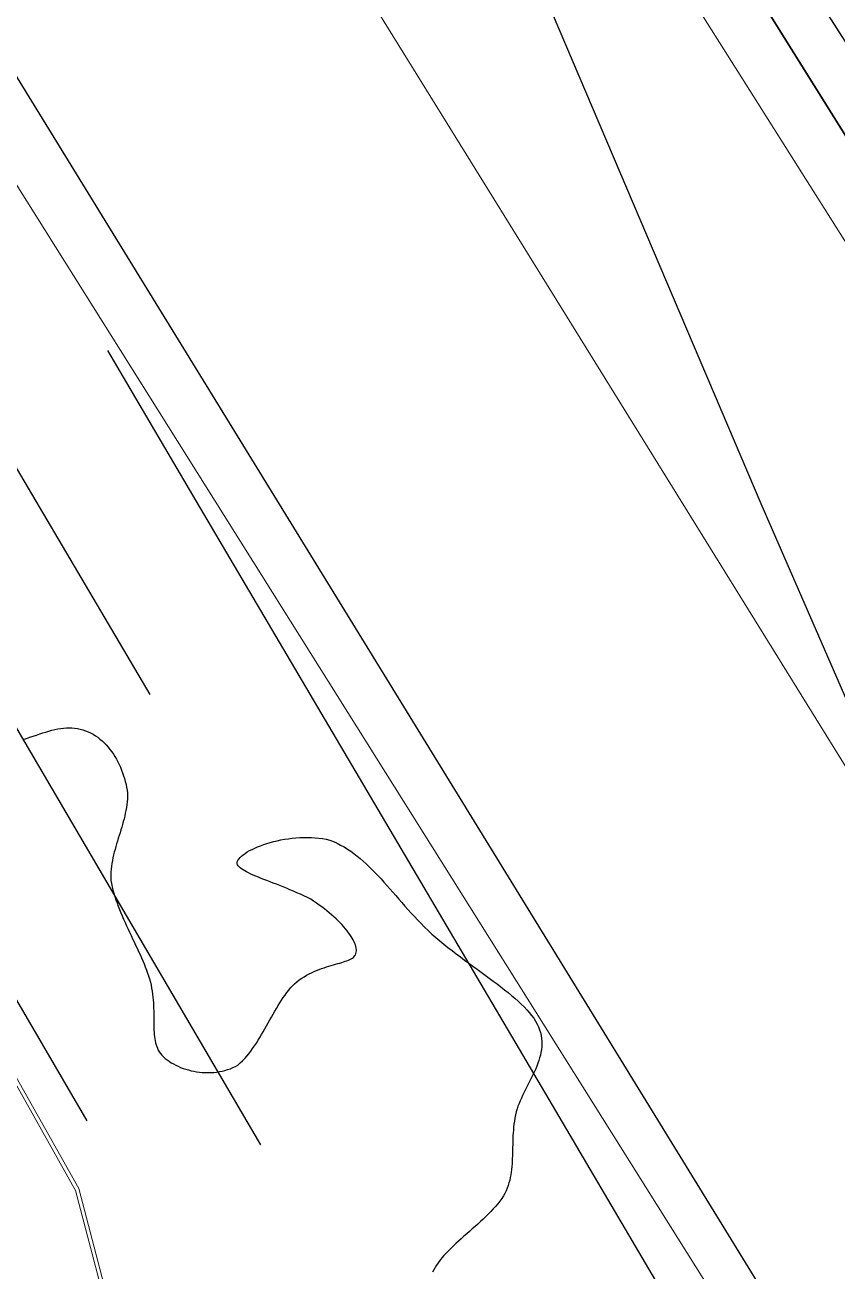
# Model space of a CAD drawing. Header units: metres. Extents: x 507606 to 508087, y 6966978 to 6967359.
# Drawn here: x 507909.25 to 507911.466, y 6967158.4 to 6967161.799 of the extents above; entities that cross this region are included whole.
import ezdxf

# ---------------------------------------------------------------- set-up
doc = ezdxf.new("R2010")
doc.units = ezdxf.units.M
doc.linetypes.add('ISO-DASHED2', pattern=[6, 4, -2])
for name, color, linetype in [('CON_EX. MAJ', 252, 'ISO-DASHED2'), ('CON_EX. MIN', 253, 'ISO-DASHED2'), ('DR_UNLINED', 142, 'EXIST_SWD'), ('mga2020DR_UNLINED', 252, 'Continuous'), ('mga2020VEG_TREE', 252, 'Continuous')]:
    doc.layers.add(name, color=color, linetype=linetype)
doc.layers.add('D_UG_PIPES', color=142, linetype='EXIST_SWD', lineweight=0)
doc.layers.add('DR_LINED', color=142, linetype='EXIST_SWD', lineweight=0)
doc.layers.add('HT_UG_LINES', color=7, linetype='EXISTING_HIGH_VOLTAGE', lineweight=0, true_color=0xff2e2e)
doc.styles.get("Standard").update_dxf_attribs({"font": 'ARIALN.TTF'})
doc.linetypes.add('EXIST_SWD', pattern='A,5,-2.5,5,-2,["SWD",Standard,S=2.5,R=0,X=0,Y=-1.25],-8,5,-2.5,5,-2.5', length=37.5)
doc.linetypes.add('EXISTING_HIGH_VOLTAGE', pattern='A,2,-2,2,-2,2,-2,["HV",Standard,S=2.5,R=0,X=0,Y=-1.25],-5.9,2,-2,2,-2', length=25.9)

# ---------------------------------------------------------------- blocks, each defined once
blk = doc.blocks.new('BAC V TREE')
for p, q in [((7.8663, 14.8323), (7.9035, 14.8413)), ((7.9035, 14.8413), (7.9401, 14.8491)), ((7.9401, 14.8491), (7.9761, 14.8554)), ((7.9761, 14.8554), (8.0117, 14.8602)), ((8.0117, 14.8602), (8.0468, 14.8632)), ((8.0468, 14.8632), (8.0814, 14.8644)), ((8.0814, 14.8644), (8.1156, 14.8635)), ((8.1156, 14.8635), (8.1493, 14.8604)), ((8.1493, 14.8604), (8.1851, 14.8555)), ((8.1851, 14.8555), (8.22, 14.8484)), ((8.22, 14.8484), (8.2541, 14.8392)), ((8.2541, 14.8392), (8.2874, 14.828)), ((7.5057, 14.718), (7.5483, 14.7318)), ((7.5483, 14.7318), (7.5902, 14.7457)), ((7.5902, 14.7457), (7.6315, 14.7595)), ((7.6315, 14.7595), (7.6722, 14.7731)), ((7.6722, 14.7731), (7.7122, 14.7863)), ((7.7122, 14.7863), (7.7516, 14.799)), ((7.7516, 14.799), (7.7904, 14.811)), ((7.7904, 14.811), (7.8287, 14.8221)), ((7.8287, 14.8221), (7.8663, 14.8323)), ((8.2874, 14.828), (8.3198, 14.8149)), ((8.3198, 14.8149), (8.3513, 14.7999)), ((8.3513, 14.7999), (8.3819, 14.7832)), ((8.3819, 14.7832), (8.4116, 14.7647)), ((8.4116, 14.7647), (8.4404, 14.7446)), ((8.4404, 14.7446), (8.4682, 14.7229)), ((8.4682, 14.7229), (8.4951, 14.6998)), ((8.4951, 14.6998), (8.5211, 14.6753)), ((8.5211, 14.6753), (8.546, 14.6494)), ((8.546, 14.6494), (8.57, 14.6223)), ((8.57, 14.6223), (8.593, 14.594)), ((8.593, 14.594), (8.615, 14.5646)), ((8.615, 14.5646), (8.6359, 14.5343)), ((8.6359, 14.5343), (8.6558, 14.5029)), ((8.6558, 14.5029), (8.6746, 14.4707)), ((8.6746, 14.4707), (8.6924, 14.4377)), ((8.6924, 14.4377), (8.7091, 14.4041)), ((8.7091, 14.4041), (8.7247, 14.3697)), ((8.7247, 14.3697), (8.7392, 14.3348)), ((8.7392, 14.3348), (8.7525, 14.2995)), ((8.7525, 14.2995), (8.7648, 14.2637)), ((8.7648, 14.2637), (8.7759, 14.2276)), ((8.7759, 14.2276), (8.7858, 14.1912)), ((8.7858, 14.1912), (8.7945, 14.1547)), ((8.7945, 14.1547), (8.8021, 14.1181)), ((8.8021, 14.1181), (8.8085, 14.0814)), ((8.8085, 14.0814), (8.8136, 14.0448)), ((8.8044, 13.9004), (8.7991, 13.8648)), ((8.8086, 13.9362), (8.8044, 13.9004)), ((8.8116, 13.9722), (8.8086, 13.9362)), ((8.8133, 14.0084), (8.8116, 13.9722)), ((8.8136, 14.0448), (8.8133, 14.0084)), ((8.7779, 13.7586), (8.7693, 13.7234)), ((8.7858, 13.7939), (8.7779, 13.7586)), ((8.7929, 13.8292), (8.7858, 13.7939)), ((8.7991, 13.8648), (8.7929, 13.8292)), ((8.7403, 13.6185), (8.7299, 13.5837)), ((8.7504, 13.6534), (8.7403, 13.6185)), ((8.7601, 13.6884), (8.7504, 13.6534)), ((8.7693, 13.7234), (8.7601, 13.6884)), ((8.6874, 13.4446), (8.677, 13.4098)), ((8.698, 13.4793), (8.6874, 13.4446)), ((8.7087, 13.5141), (8.698, 13.4793)), ((8.7194, 13.5489), (8.7087, 13.5141)), ((8.7299, 13.5837), (8.7194, 13.5489)), ((10.6036, 13.4263), (10.647, 13.4378)), ((10.647, 13.4378), (10.6915, 13.4484)), ((10.6915, 13.4484), (10.7369, 13.4579)), ((10.7369, 13.4579), (10.7832, 13.4663)), ((10.7832, 13.4663), (10.8301, 13.4736)), ((10.8301, 13.4736), (10.8776, 13.4796)), ((10.8776, 13.4796), (10.9255, 13.4843)), ((10.9255, 13.4843), (10.9736, 13.4876)), ((10.9736, 13.4876), (11.0218, 13.4894)), ((11.0218, 13.4894), (11.0699, 13.4898)), ((11.0699, 13.4898), (11.1179, 13.4885)), ((11.1179, 13.4885), (11.1654, 13.4856)), ((11.1654, 13.4856), (11.2125, 13.481)), ((11.2125, 13.481), (11.2589, 13.4746)), ((11.2589, 13.4746), (11.3046, 13.4663)), ((11.3046, 13.4663), (11.3492, 13.4561)), ((11.3492, 13.4561), (11.3957, 13.4374)), ((11.3957, 13.4374), (11.4409, 13.4169)), ((8.6479, 13.3053), (8.6392, 13.2704)), ((8.6572, 13.3402), (8.6479, 13.3053)), ((8.6669, 13.375), (8.6572, 13.3402)), ((8.677, 13.4098), (8.6669, 13.375)), ((10.2644, 13.2729), (10.2884, 13.2903)), ((10.2884, 13.2903), (10.315, 13.3075)), ((10.315, 13.3075), (10.344, 13.3243)), ((10.344, 13.3243), (10.3754, 13.3406)), ((10.3754, 13.3406), (10.4089, 13.3565)), ((10.4089, 13.3565), (10.4444, 13.3719)), ((10.4444, 13.3719), (10.4818, 13.3866)), ((10.4818, 13.3866), (10.5209, 13.4006)), ((10.5209, 13.4006), (10.5616, 13.4139)), ((10.5616, 13.4139), (10.6036, 13.4263)), ((11.4409, 13.4169), (11.485, 13.3944)), ((11.485, 13.3944), (11.5281, 13.3702)), ((11.5281, 13.3702), (11.5702, 13.3443)), ((11.5702, 13.3443), (11.6114, 13.3168)), ((11.6114, 13.3168), (11.6518, 13.2878)), ((11.6518, 13.2878), (11.6914, 13.2572)), ((8.6123, 13.1298), (8.608, 13.0943)), ((8.6177, 13.1651), (8.6123, 13.1298)), ((8.624, 13.2003), (8.6177, 13.1651)), ((8.6312, 13.2354), (8.624, 13.2003)), ((8.6392, 13.2704), (8.6312, 13.2354)), ((10.187, 13.1709), (10.1885, 13.1838)), ((10.1888, 13.1581), (10.187, 13.1709)), ((10.1885, 13.1838), (10.1973, 13.2016)), ((10.1937, 13.1454), (10.1888, 13.1581)), ((10.2017, 13.1328), (10.1937, 13.1454)), ((10.1973, 13.2016), (10.2094, 13.2195)), ((10.2125, 13.1202), (10.2017, 13.1328)), ((10.2094, 13.2195), (10.2247, 13.2374)), ((10.2262, 13.1077), (10.2125, 13.1202)), ((10.2247, 13.2374), (10.2431, 13.2552)), ((10.2431, 13.2552), (10.2644, 13.2729)), ((11.6914, 13.2572), (11.7304, 13.2253)), ((11.7304, 13.2253), (11.7688, 13.1921)), ((11.7688, 13.1921), (11.8067, 13.1576)), ((11.8067, 13.1576), (11.8442, 13.1219)), ((11.8442, 13.1219), (11.8813, 13.0852)), ((8.603, 13.023), (8.6025, 12.9871)), ((8.6025, 12.9871), (8.6034, 12.951)), ((8.6048, 13.0587), (8.603, 13.023)), ((8.608, 13.0943), (8.6048, 13.0587)), ((10.2425, 13.0952), (10.2262, 13.1077)), ((10.2613, 13.0826), (10.2425, 13.0952)), ((10.2825, 13.07), (10.2613, 13.0826)), ((10.306, 13.0573), (10.2825, 13.07)), ((10.3317, 13.0444), (10.306, 13.0573)), ((10.3594, 13.0314), (10.3317, 13.0444)), ((10.3891, 13.0182), (10.3594, 13.0314)), ((10.4205, 13.0048), (10.3891, 13.0182)), ((10.4537, 12.9912), (10.4205, 13.0048)), ((10.4883, 12.9773), (10.4537, 12.9912)), ((10.5244, 12.963), (10.4883, 12.9773)), ((10.5618, 12.9485), (10.5244, 12.963)), ((11.8813, 13.0852), (11.9182, 13.0474)), ((11.9182, 13.0474), (11.9549, 13.0087)), ((11.9549, 13.0087), (11.9915, 12.9692)), ((11.9915, 12.9692), (12.0281, 12.9288)), ((8.6034, 12.951), (8.6109, 12.9111)), ((8.6109, 12.9111), (8.6198, 12.8711)), ((8.6198, 12.8711), (8.63, 12.8308)), ((8.63, 12.8308), (8.6414, 12.7905)), ((10.6004, 12.9336), (10.5618, 12.9485)), ((10.6401, 12.9182), (10.6004, 12.9336)), ((10.6807, 12.9025), (10.6401, 12.9182)), ((10.7221, 12.8863), (10.6807, 12.9025)), ((10.7642, 12.8696), (10.7221, 12.8863)), ((10.8069, 12.8524), (10.7642, 12.8696)), ((10.85, 12.8346), (10.8069, 12.8524)), ((10.8935, 12.8163), (10.85, 12.8346)), ((10.9372, 12.7974), (10.8935, 12.8163)), ((12.0281, 12.9288), (12.0647, 12.8877)), ((12.0647, 12.8877), (12.1015, 12.846)), ((12.1015, 12.846), (12.1385, 12.8038)), ((8.6414, 12.7905), (8.6538, 12.75)), ((8.6538, 12.75), (8.6673, 12.7094)), ((8.6673, 12.7094), (8.6816, 12.6687)), ((8.6816, 12.6687), (8.6969, 12.628)), ((10.9809, 12.7778), (10.9372, 12.7974)), ((11.0246, 12.7576), (10.9809, 12.7778)), ((11.0681, 12.7367), (11.0246, 12.7576)), ((11.1114, 12.715), (11.0681, 12.7367)), ((11.1468, 12.6913), (11.1114, 12.715)), ((11.1815, 12.6672), (11.1468, 12.6913)), ((11.2154, 12.6429), (11.1815, 12.6672)), ((12.1385, 12.8038), (12.1757, 12.761)), ((12.1757, 12.761), (12.2134, 12.7178)), ((12.2134, 12.7178), (12.2515, 12.6743)), ((12.2515, 12.6743), (12.2901, 12.6305)), ((8.6969, 12.628), (8.7129, 12.5872)), ((8.7129, 12.5872), (8.7296, 12.5464)), ((8.7296, 12.5464), (8.7469, 12.5055)), ((8.7469, 12.5055), (8.7646, 12.4647)), ((11.2485, 12.6183), (11.2154, 12.6429)), ((11.2808, 12.5935), (11.2485, 12.6183)), ((11.3122, 12.5686), (11.2808, 12.5935)), ((11.3426, 12.5436), (11.3122, 12.5686)), ((11.372, 12.5185), (11.3426, 12.5436)), ((11.4005, 12.4933), (11.372, 12.5185)), ((11.4278, 12.4682), (11.4005, 12.4933)), ((12.2901, 12.6305), (12.3293, 12.5865)), ((12.3293, 12.5865), (12.3692, 12.5424)), ((12.3692, 12.5424), (12.4099, 12.4983)), ((12.4099, 12.4983), (12.4514, 12.4542)), ((8.7646, 12.4647), (8.7829, 12.4239)), ((8.7829, 12.4239), (8.8014, 12.3832)), ((8.8014, 12.3832), (8.8203, 12.3425)), ((8.8203, 12.3425), (8.8393, 12.3019)), ((11.454, 12.4431), (11.4278, 12.4682)), ((11.479, 12.4181), (11.454, 12.4431)), ((11.5028, 12.3933), (11.479, 12.4181)), ((11.5254, 12.3687), (11.5028, 12.3933)), ((11.5466, 12.3443), (11.5254, 12.3687)), ((11.5665, 12.3202), (11.5466, 12.3443)), ((12.4514, 12.4542), (12.4939, 12.4102)), ((12.4939, 12.4102), (12.5373, 12.3664)), ((12.5373, 12.3664), (12.5819, 12.3229)), ((8.8393, 12.3019), (8.8584, 12.2614)), ((8.8584, 12.2614), (8.8775, 12.2211)), ((8.8775, 12.2211), (8.8966, 12.1809)), ((11.585, 12.2963), (11.5665, 12.3202)), ((11.602, 12.2729), (11.585, 12.2963)), ((11.6175, 12.2498), (11.602, 12.2729)), ((11.6315, 12.2272), (11.6175, 12.2498)), ((11.6439, 12.2051), (11.6315, 12.2272)), ((11.6547, 12.1835), (11.6439, 12.2051)), ((11.6638, 12.1625), (11.6547, 12.1835)), ((12.5819, 12.3229), (12.6297, 12.2795)), ((12.6297, 12.2795), (12.6786, 12.2367)), ((12.6786, 12.2367), (12.7284, 12.1946)), ((12.7284, 12.1946), (12.779, 12.153)), ((8.8966, 12.1809), (8.9155, 12.1408)), ((8.9155, 12.1408), (8.9341, 12.1009)), ((8.9341, 12.1009), (8.9525, 12.0613)), ((8.9525, 12.0613), (8.9704, 12.0218)), ((11.6712, 12.1421), (11.6638, 12.1625)), ((11.6706, 12.0201), (11.6766, 12.035)), ((11.6768, 12.1223), (11.6712, 12.1421)), ((11.6766, 12.035), (11.6806, 12.0508)), ((11.6806, 12.1033), (11.6768, 12.1223)), ((11.6825, 12.085), (11.6806, 12.1033)), ((11.6806, 12.0508), (11.6825, 12.0674)), ((11.6825, 12.0674), (11.6825, 12.085)), ((12.779, 12.153), (12.8302, 12.112)), ((12.8302, 12.112), (12.8819, 12.0715)), ((12.8819, 12.0715), (12.9341, 12.0315)), ((12.9341, 12.0315), (12.9864, 11.992)), ((8.9704, 12.0218), (8.9878, 11.9826)), ((8.9878, 11.9826), (9.0047, 11.9437)), ((9.0047, 11.9437), (9.0209, 11.905)), ((9.0209, 11.905), (9.0364, 11.8667)), ((11.3071, 11.867), (11.3367, 11.8762)), ((11.3367, 11.8762), (11.3657, 11.8849)), ((11.3657, 11.8849), (11.394, 11.8931)), ((11.394, 11.8931), (11.4215, 11.9009)), ((11.4215, 11.9009), (11.4481, 11.9085)), ((11.4481, 11.9085), (11.4737, 11.9158)), ((11.4737, 11.9158), (11.4982, 11.923)), ((11.4982, 11.923), (11.5215, 11.9302)), ((11.5215, 11.9302), (11.5436, 11.9374)), ((11.5436, 11.9374), (11.5644, 11.9448)), ((11.5644, 11.9448), (11.5837, 11.9525)), ((11.5837, 11.9525), (11.6015, 11.9605)), ((11.6015, 11.9605), (11.6176, 11.9688)), ((11.6176, 11.9688), (11.632, 11.9777)), ((11.632, 11.9777), (11.6446, 11.9872)), ((11.6446, 11.9872), (11.6553, 11.9974)), ((11.6553, 11.9974), (11.664, 12.0083)), ((11.664, 12.0083), (11.6706, 12.0201)), ((12.9864, 11.992), (13.0389, 11.953)), ((13.0389, 11.953), (13.0913, 11.9143)), ((13.0913, 11.9143), (13.1436, 11.8761)), ((13.1436, 11.8761), (13.1956, 11.8382)), ((9.0364, 11.8667), (9.0511, 11.8286)), ((9.0511, 11.8286), (9.0648, 11.7909)), ((9.0648, 11.7909), (9.0776, 11.7536)), ((9.0776, 11.7536), (9.0892, 11.7166)), ((9.0892, 11.7166), (9.0994, 11.6771)), ((10.9672, 11.7034), (10.9975, 11.7246)), ((10.9975, 11.7246), (11.0282, 11.7442)), ((11.0282, 11.7442), (11.0592, 11.7624)), ((11.0592, 11.7624), (11.0904, 11.7793)), ((11.0904, 11.7793), (11.1217, 11.7949)), ((11.1217, 11.7949), (11.1531, 11.8094)), ((11.1531, 11.8094), (11.1844, 11.8227)), ((11.1844, 11.8227), (11.2155, 11.835)), ((11.2155, 11.835), (11.2464, 11.8465)), ((11.2464, 11.8465), (11.277, 11.8571)), ((11.277, 11.8571), (11.3071, 11.867)), ((13.1956, 11.8382), (13.2472, 11.8007)), ((13.2472, 11.8007), (13.2982, 11.7634)), ((13.2982, 11.7634), (13.3485, 11.7265)), ((13.3485, 11.7265), (13.398, 11.6898)), ((9.0994, 11.6771), (9.1082, 11.6382)), ((9.1082, 11.6382), (9.1157, 11.6)), ((9.1157, 11.6), (9.1219, 11.5624)), ((9.1219, 11.5624), (9.1271, 11.5254)), ((10.8111, 11.5457), (10.8344, 11.5752)), ((10.8344, 11.5752), (10.8583, 11.6036)), ((10.8583, 11.6036), (10.8829, 11.6305)), ((10.8829, 11.6305), (10.9082, 11.656)), ((10.9082, 11.656), (10.9374, 11.6806)), ((10.9374, 11.6806), (10.9672, 11.7034)), ((13.398, 11.6898), (13.4465, 11.6534)), ((13.4465, 11.6534), (13.4939, 11.6171)), ((13.4939, 11.6171), (13.5401, 11.581)), ((13.5401, 11.581), (13.5849, 11.5451)), ((9.1271, 11.5254), (9.1313, 11.489)), ((9.1313, 11.489), (9.1347, 11.4533)), ((9.1347, 11.4533), (9.1372, 11.4182)), ((9.1372, 11.4182), (9.1391, 11.3837)), ((10.7014, 11.3825), (10.7226, 11.4168)), ((10.7226, 11.4168), (10.7441, 11.4504)), ((10.7441, 11.4504), (10.766, 11.4831)), ((10.766, 11.4831), (10.7883, 11.5149)), ((10.7883, 11.5149), (10.8111, 11.5457)), ((13.5849, 11.5451), (13.6283, 11.5093)), ((13.6283, 11.5093), (13.67, 11.4736)), ((13.67, 11.4736), (13.71, 11.4379)), ((13.71, 11.4379), (13.748, 11.4023)), ((13.748, 11.4023), (13.784, 11.3667)), ((9.1391, 11.3837), (9.1405, 11.3498)), ((9.1405, 11.3498), (9.1413, 11.3166)), ((9.1413, 11.3166), (9.1419, 11.284)), ((9.1419, 11.284), (9.1421, 11.252)), ((9.1421, 11.252), (9.1423, 11.2207)), ((10.6187, 11.2395), (10.6392, 11.2759)), ((10.6392, 11.2759), (10.6598, 11.3119)), ((10.6598, 11.3119), (10.6805, 11.3475)), ((10.6805, 11.3475), (10.7014, 11.3825)), ((13.784, 11.3667), (13.8179, 11.3311)), ((13.8179, 11.3311), (13.8495, 11.2955)), ((13.8495, 11.2955), (13.8786, 11.2597)), ((13.8786, 11.2597), (13.9052, 11.2239)), ((9.1423, 11.2207), (9.1424, 11.1899)), ((9.1424, 11.1899), (9.1426, 11.1598)), ((9.1426, 11.1598), (9.1429, 11.1303)), ((9.1429, 11.1303), (9.1435, 11.1015)), ((9.1435, 11.1015), (9.1446, 11.0732)), ((10.5153, 11.0558), (10.5363, 11.0925)), ((10.5363, 11.0925), (10.5571, 11.1293)), ((10.5571, 11.1293), (10.5777, 11.1661)), ((10.5777, 11.1661), (10.5982, 11.2029)), ((10.5982, 11.2029), (10.6187, 11.2395)), ((13.9052, 11.2239), (13.929, 11.1879)), ((13.929, 11.1879), (13.95, 11.1518)), ((13.95, 11.1518), (13.9667, 11.1155)), ((13.9667, 11.1155), (13.9803, 11.0793)), ((9.1446, 11.0732), (9.1461, 11.0456)), ((9.1461, 11.0456), (9.1482, 11.0186)), ((9.1482, 11.0186), (9.151, 10.9923)), ((9.151, 10.9923), (9.1546, 10.9665)), ((9.1546, 10.9665), (9.1591, 10.9414)), ((9.1591, 10.9414), (9.1647, 10.9169)), ((10.4283, 10.9127), (10.4507, 10.9478)), ((10.4507, 10.9478), (10.4726, 10.9834)), ((10.4726, 10.9834), (10.4941, 11.0194)), ((10.4941, 11.0194), (10.5153, 11.0558)), ((13.9803, 11.0793), (13.991, 11.0433)), ((13.991, 11.0433), (13.9989, 11.0076)), ((13.9989, 11.0076), (14.0041, 10.972)), ((14.0041, 10.972), (14.0069, 10.9366)), ((14.0069, 10.9366), (14.0074, 10.9014)), ((9.1647, 10.9169), (9.1714, 10.893)), ((9.1714, 10.893), (9.1793, 10.8698)), ((9.1793, 10.8698), (9.1885, 10.8471)), ((9.1885, 10.8471), (9.1992, 10.8251)), ((9.1992, 10.8251), (9.2114, 10.8037)), ((9.2114, 10.8037), (9.2253, 10.7829)), ((9.2253, 10.7829), (9.2441, 10.7616)), ((10.3082, 10.749), (10.3335, 10.7799)), ((10.3335, 10.7799), (10.3582, 10.8118)), ((10.3582, 10.8118), (10.3821, 10.8446)), ((10.3821, 10.8446), (10.4055, 10.8783)), ((10.4055, 10.8783), (10.4283, 10.9127)), ((13.9963, 10.7966), (13.9888, 10.762)), ((14.0019, 10.8314), (13.9963, 10.7966)), ((14.0057, 10.8663), (14.0019, 10.8314)), ((14.0074, 10.9014), (14.0057, 10.8663)), ((9.2441, 10.7616), (9.2647, 10.741)), ((9.2647, 10.741), (9.2868, 10.7212)), ((9.2868, 10.7212), (9.3105, 10.7023)), ((9.3105, 10.7023), (9.3356, 10.6842)), ((9.3356, 10.6842), (9.362, 10.6671)), ((9.362, 10.6671), (9.3896, 10.6509)), ((9.3896, 10.6509), (9.4184, 10.6357)), ((9.4184, 10.6357), (9.4483, 10.6215)), ((9.4483, 10.6215), (9.4791, 10.6084)), ((10.1351, 10.6056), (10.1672, 10.6209)), ((10.1672, 10.6209), (10.1984, 10.638)), ((10.1984, 10.638), (10.2272, 10.6637)), ((10.2272, 10.6637), (10.2551, 10.6908)), ((10.2551, 10.6908), (10.282, 10.7193)), ((10.282, 10.7193), (10.3082, 10.749)), ((13.9446, 10.6249), (13.9306, 10.5909)), ((13.9575, 10.659), (13.9446, 10.6249)), ((13.9693, 10.6932), (13.9575, 10.659)), ((13.9798, 10.7275), (13.9693, 10.6932)), ((13.9888, 10.762), (13.9798, 10.7275)), ((9.4791, 10.6084), (9.5109, 10.5963)), ((9.5109, 10.5963), (9.5434, 10.5854)), ((9.5434, 10.5854), (9.5767, 10.5756)), ((9.5767, 10.5756), (9.6106, 10.5671)), ((9.6106, 10.5671), (9.645, 10.5597)), ((9.645, 10.5597), (9.6799, 10.5536)), ((9.6799, 10.5536), (9.7152, 10.5489)), ((9.7152, 10.5489), (9.7507, 10.5454)), ((9.7507, 10.5454), (9.7864, 10.5433)), ((9.7864, 10.5433), (9.8223, 10.5427)), ((9.8223, 10.5427), (9.8581, 10.5434)), ((9.8581, 10.5434), (9.8939, 10.5457)), ((9.8939, 10.5457), (9.9296, 10.5494)), ((9.9296, 10.5494), (9.9649, 10.5547)), ((9.9649, 10.5547), (10, 10.5616)), ((10, 10.5616), (10.0346, 10.5701)), ((10.0346, 10.5701), (10.0687, 10.5803)), ((10.0687, 10.5803), (10.1023, 10.5921)), ((10.1023, 10.5921), (10.1351, 10.6056)), ((13.8839, 10.4896), (13.8673, 10.456)), ((13.9001, 10.5233), (13.8839, 10.4896)), ((13.9157, 10.5571), (13.9001, 10.5233)), ((13.9306, 10.5909), (13.9157, 10.5571)), ((13.7992, 10.3224), (13.7825, 10.2891)), ((13.8161, 10.3557), (13.7992, 10.3224)), ((13.8332, 10.3891), (13.8161, 10.3557)), ((13.8503, 10.4225), (13.8332, 10.3891)), ((13.8673, 10.456), (13.8503, 10.4225)), ((13.7215, 10.1565), (13.7084, 10.1234)), ((13.7356, 10.1896), (13.7215, 10.1565)), ((13.7506, 10.2227), (13.7356, 10.1896)), ((13.7662, 10.2559), (13.7506, 10.2227)), ((13.7825, 10.2891), (13.7662, 10.2559)), ((13.6775, 10.0121), (13.67, 9.9736)), ((13.6863, 10.051), (13.6775, 10.0121)), ((13.6965, 10.0903), (13.6863, 10.051)), ((13.7084, 10.1234), (13.6965, 10.0903)), ((13.6541, 9.8602), (13.6507, 9.823)), ((13.6585, 9.8976), (13.6541, 9.8602)), ((13.6637, 9.9355), (13.6585, 9.8976)), ((13.67, 9.9736), (13.6637, 9.9355)), ((13.6442, 9.7134), (13.6429, 9.6775)), ((13.6458, 9.7497), (13.6442, 9.7134)), ((13.6479, 9.7862), (13.6458, 9.7497)), ((13.6507, 9.823), (13.6479, 9.7862)), ((13.6397, 9.5361), (13.6387, 9.5013)), ((13.6405, 9.5711), (13.6397, 9.5361)), ((13.6412, 9.6063), (13.6405, 9.5711)), ((13.642, 9.6418), (13.6412, 9.6063)), ((13.6429, 9.6775), (13.642, 9.6418)), ((13.6337, 9.3982), (13.631, 9.3641)), ((13.6359, 9.4324), (13.6337, 9.3982)), ((13.6375, 9.4668), (13.6359, 9.4324)), ((13.6387, 9.5013), (13.6375, 9.4668)), ((13.6116, 9.2293), (13.6042, 9.1958)), ((13.618, 9.2628), (13.6116, 9.2293)), ((13.6232, 9.2964), (13.618, 9.2628)), ((13.6275, 9.3302), (13.6232, 9.2964)), ((13.631, 9.3641), (13.6275, 9.3302)), ((13.5602, 9.0629), (13.5452, 9.0298)), ((13.5735, 9.096), (13.5602, 9.0629)), ((13.5852, 9.1292), (13.5735, 9.096)), ((13.5954, 9.1625), (13.5852, 9.1292)), ((13.6042, 9.1958), (13.5954, 9.1625)), ((13.4814, 8.9313), (13.4554, 8.8989)), ((13.5058, 8.9639), (13.4814, 8.9313)), ((13.5283, 8.9967), (13.5058, 8.9639)), ((13.5452, 9.0298), (13.5283, 8.9967)), ((13.3374, 8.771), (13.3052, 8.7394)), ((13.3687, 8.8028), (13.3374, 8.771)), ((13.3988, 8.8347), (13.3687, 8.8028)), ((13.4278, 8.8667), (13.3988, 8.8347)), ((13.4554, 8.8989), (13.4278, 8.8667)), ((13.1699, 8.6145), (13.1352, 8.5836)), ((13.2044, 8.6455), (13.1699, 8.6145)), ((13.2386, 8.6767), (13.2044, 8.6455)), ((13.2722, 8.708), (13.2386, 8.6767)), ((13.3052, 8.7394), (13.2722, 8.708)), ((12.9971, 8.461), (12.9634, 8.4306)), ((13.0312, 8.4915), (12.9971, 8.461)), ((13.0657, 8.5221), (13.0312, 8.4915)), ((13.1004, 8.5528), (13.0657, 8.5221)), ((13.1352, 8.5836), (13.1004, 8.5528)), ((12.8081, 8.2797), (12.7805, 8.2498)), ((12.8369, 8.3098), (12.8081, 8.2797)), ((12.8671, 8.3399), (12.8369, 8.3098)), ((12.8983, 8.3701), (12.8671, 8.3399)), ((12.9305, 8.4003), (12.8983, 8.3701)), ((12.9634, 8.4306), (12.9305, 8.4003)), ((12.6872, 8.1302), (12.6688, 8.1004)), ((12.7077, 8.1601), (12.6872, 8.1302)), ((12.7302, 8.1899), (12.7077, 8.1601)), ((12.7545, 8.2198), (12.7302, 8.1899)), ((12.7805, 8.2498), (12.7545, 8.2198)), ((12.6526, 8.0707), (12.6388, 8.0409)), ((12.6688, 8.1004), (12.6526, 8.0707))]:
    blk.add_line(p, q)
blk = doc.blocks.new('XE_SURVEY')
at = {"layer": 'D_UG_PIPES', "flags": 128}
blk.add_lwpolyline([(507929.914, 6967132.366), (507923.9845, 6967141.0316), (507920.5963, 6967145.9833), (507917.4903, 6967150.5224), (507914.3405, 6967155.1734), (507910.1268, 6967161.9737), (507905.3864, 6967169.6241), (507902.7528, 6967173.8743), (507898.0124, 6967181.5247), (507897.2223, 6967182.7998), (507893.7986, 6967188.325), (507889.0582, 6967195.9754), (507884.0421, 6967204.0429), (507879.0045, 6967212.0973), (507873.7018, 6967220.5755), (507873.4366, 6967220.9995), (507866.8082, 6967231.5973), (507858.7036, 6967244.8074), (507840.4347, 6967274.9342)], dxfattribs=at)
at = {"layer": 'DR_LINED'}
for p, q in [((507898.8195, 6967181.281), (507914.7565, 6967156.0275)), ((507913.2215, 6967155.0052), (507897.2822, 6967180.37))]:
    blk.add_line(p, q, dxfattribs=at)
at = {"layer": 'DR_UNLINED'}
blk.add_polyline3d([(507889.5603, 6967196.6975, 4.2536), (507914.9328, 6967155.9653, 3.9356)], dxfattribs=at)
at = {"layer": 'HT_UG_LINES', "flags": 128}
for points in [[(507789.4667, 6967316.7029), (507788.3684, 6967309.7897), (507787.5906, 6967304.345), (507786.5299, 6967296.9204), (507786.1764, 6967294.4455), (507785.8396, 6967292.0574), (507785.3238, 6967286.4931), (507785.6977, 6967284.8982), (507786.0888, 6967284.1369), (507786.3463, 6967283.7093), (507788.8599, 6967279.9768), (507790.2564, 6967277.9032), (507791.9321, 6967275.4149), (507794.4997, 6967271.6022), (507795.3367, 6967271.0192), (507796.2378, 6967270.7457), (507799.5312, 6967269.7463), (507804.7149, 6967267.9089), (507809.4238, 6967266.2277), (507812.2491, 6967265.219), (507813.4277, 6967264.7982), (507814.1638, 6967264.6624), (507814.6493, 6967264.6202), (507816.46, 6967265.4695), (507817.3549, 6967265.913), (507819.0321, 6967267.0025), (507819.4514, 6967267.2748), (507821.5479, 6967268.6367), (507825.3216, 6967271.088), (507832.0305, 6967275.4458), (507834.127, 6967276.8077), (507835.0263, 6967277.1714), (507837.3439, 6967278.1089), (507838.0515, 6967278.0891), (507838.5858, 6967277.7184), (507838.9526, 6967277.0076), (507839.1006, 6967275.0131), (507839.1204, 6967274.7473), (507839.6117, 6967273.0982), (507840.1663, 6967271.801), (507840.4074, 6967271.3642), (507841.4473, 6967269.6558), (507842.7473, 6967267.5204), (507844.0472, 6967265.3849), (507845.6071, 6967262.8224), (507846.9071, 6967260.6869), (507848.207, 6967258.5515), (507848.5996, 6967257.9082), (507849.5189, 6967256.4234), (507850.8348, 6967254.2977), (507852.1508, 6967252.1721), (507853.7299, 6967249.6214), (507855.0459, 6967247.4957), (507856.3618, 6967245.3701), (507857.6778, 6967243.2445), (507860.3097, 6967238.9933), (507861.8888, 6967236.4425), (507864.5207, 6967232.1913), (507867.4472, 6967227.5345), (507870.1205, 6967223.3092), (507874.1305, 6967216.9713), (507874.3979, 6967216.5487), (507875.4672, 6967214.8586), (507875.7345, 6967214.4361), (507875.9937, 6967214.0264), (507876.1093, 6967213.8427), (507876.2347, 6967213.6348), (507876.7799, 6967212.7311), (507877.2964, 6967211.8748), (507878.3295, 6967210.1623), (507879.6208, 6967208.0217), (507880.9122, 6967205.881), (507882.2035, 6967203.7403), (507883.7531, 6967201.1715), (507884.7862, 6967199.459), (507885.3027, 6967198.6027), (507886.3358, 6967196.8902), (507886.5941, 6967196.4621), (507887.6237, 6967194.7553), (507888.4767, 6967193.3412), (507888.94, 6967192.6223), (507890.5649, 6967190.1004), (507891.919, 6967187.9989), (507892.9907, 6967186.3355), (507893.0022, 6967186.3177), (507894.898, 6967183.3755), (507896.2521, 6967181.274), (507897.6061, 6967179.1725), (507899.3737, 6967176.4292), (507901.2068, 6967173.1731), (507903.9049, 6967168.3804), (507905.3766, 6967165.7662), (507906.603, 6967163.5877), (507907.5842, 6967161.8449), (507908.8106, 6967159.6664), (507909.3967, 6967158.6252), (507909.8545, 6967156.879), (507910.4885, 6967154.4608), (507910.6153, 6967153.9771), (507911.1185, 6967152.0531), (507911.1484, 6967151.9004), (507911.3935, 6967150.9181), (507912.12, 6967148.0073), (507913.9479, 6967140.7336), (507915.6957, 6967134.1622), (507919.1949, 6967129.0439), (507921.8223, 6967127.0593), (507926.7692, 6967126.1645), (507930.8749, 6967126.9296), (507931.7856, 6967127.2899), (507937.0256, 6967130.8126), (507939.9775, 6967135.6722), (507940.7129, 6967136.8828), (507941.916, 6967140.7851), (507942.6526, 6967143.1741)], [(507949.1809, 6967165.7404), (507946.312, 6967156.0157), (507945.7461, 6967154.0975), (507945.6046, 6967153.6179), (507944.8417, 6967150.8496), (507943.5995, 6967145.4917), (507943.0349, 6967143.0563), (507941.3456, 6967137.5771), (507941.0806, 6967136.7176), (507937.3218, 6967130.5298), (507932.2371, 6967127.1114), (507931.3813, 6967126.6171), (507926.9574, 6967125.7927), (507926.4656, 6967125.813), (507922.0374, 6967126.6139), (507921.564, 6967126.7434), (507919.0137, 6967128.8222), (507914.7567, 6967133.6032), (507913.4917, 6967138.7585), (507912.8959, 6967141.1865), (507912.7858, 6967141.8366), (507911.2009, 6967151.5486), (507911.1135, 6967152.0403), (507909.8044, 6967157.0325), (507909.388, 6967158.6203), (507908.6321, 6967159.963), (507907.1604, 6967162.5772), (507906.9151, 6967163.0129), (507906.789, 6967163.2369), (507906.4754, 6967163.7941), (507906.1607, 6967164.3531), (507905.934, 6967164.7557), (507905.6887, 6967165.1914), (507905.4784, 6967165.565), (507905.2725, 6967165.9308), (507905.05, 6967166.326), (507904.7421, 6967166.8728), (507904.2743, 6967167.7039), (507903.4812, 6967169.1127), (507902.2547, 6967171.2913), (507901.0283, 6967173.4698), (507899.5566, 6967176.084), (507896.4111, 6967181.0086), (507895.2434, 6967182.8209), (507894.4105, 6967184.1137), (507894.1676, 6967184.4906), (507893.619, 6967185.3421), (507891.9607, 6967187.9156), (507891.1812, 6967189.1255), (507890.1968, 6967190.6532), (507889.1002, 6967192.3552), (507888.8509, 6967192.742), (507888.6301, 6967193.0848), (507888.473, 6967193.3285), (507888.2145, 6967193.7565), (507887.9175, 6967194.2489), (507887.5759, 6967194.8151), (507887.1814, 6967195.4691), (507877.4884, 6967211.5372), (507877.139, 6967212.1165), (507876.9146, 6967212.4884), (507876.7074, 6967212.8318), (507876.5924, 6967213.0225)]]:
    blk.add_lwpolyline(points, dxfattribs=at)
at = {"layer": 'mga2020DR_UNLINED'}
for points in [[(507889.5447, 6967196.722, 4.2536), (507914.9079, 6967156.0073, 3.9356)], [(507888.1598, 6967195.9121, 4.2822), (507913.3231, 6967154.9961, 4.0176)]]:
    blk.add_polyline3d(points, dxfattribs=at)
at = {"layer": 'mga2020VEG_TREE', "xscale": 0.2176184297825094, "yscale": 0.2176184297825094, "zscale": 0.2176184297825094, "rotation": 0.001583333339407246}
blk.add_blockref('BAC V TREE', (507907.6118, 6967156.6471, 5.1615), dxfattribs=at)
blk = doc.blocks.new('XE_CONTOURS EXIST_1')
at = {"layer": 'CON_EX. MAJ', "color": 252, "linetype": 'ISO-DASHED2', "lineweight": -3, "ltscale": 10, "elevation": 4, "flags": 128}
blk.add_lwpolyline([(507909.754, 6967164.283), (507909.7487, 6967164.2642), (507909.7724, 6967164.1528), (507909.8855, 6967163.8191), (507910.1598, 6967163.1119), (507910.6546, 6967161.9109), (507911.2579, 6967160.4934), (507911.9054, 6967159.0046), (507912.5324, 6967157.5897), (507913.0745, 6967156.3941), (507913.4037, 6967155.6931), (507913.5679, 6967155.3652), (507913.6304, 6967155.2582), (507913.6459, 6967155.2417), (507913.6744, 6967155.2389), (507913.7627, 6967155.262), (507913.9542, 6967155.3523), (507914.2662, 6967155.5317), (507914.6321, 6967155.7541), (507914.8225, 6967155.8497), (507914.9185, 6967155.7409), (507915.0345, 6967155.5496), (507915.11, 6967155.4286), (507915.2438, 6967155.3243), (507915.3643, 6967155.2561), (507915.3067, 6967155.4552), (507915.18, 6967155.815), (507915.1058, 6967156.0184), (507915.0676, 6967156.1101), (507915.0277, 6967156.2008), (507914.9132, 6967156.3752), (507914.6405, 6967156.7876), (507914.2979, 6967157.3054), (507913.9737, 6967157.7957), (507913.7562, 6967158.1257), (507913.5267, 6967158.4923), (507913.0598, 6967159.245), (507912.4356, 6967160.2483), (507911.7341, 6967161.3667), (507911.0351, 6967162.4648), (507910.4188, 6967163.4072), (507910.039, 6967163.958), (507909.8471, 6967164.207), (507909.773, 6967164.2787), (507909.754, 6967164.283)], close=True, dxfattribs=at)
at = {"layer": 'CON_EX. MIN', "color": 253, "linetype": 'ISO-DASHED2', "lineweight": -3, "flags": 128}
for points, elevation in [([(507886.2043, 6967198.2455), (507886.2126, 6967198.2249), (507886.2313, 6967198.1665), (507886.2629, 6967198.0499), (507886.3062, 6967197.879), (507886.3513, 6967197.7234), (507886.4514, 6967197.5233), (507886.6459, 6967197.1536), (507886.8562, 6967196.7598), (507887.0034, 6967196.4874), (507887.1521, 6967196.2226), (507887.432, 6967195.7282), (507887.7731, 6967195.1281), (507888.1053, 6967194.5457), (507888.3177, 6967194.1759), (507888.4223, 6967193.996), (507888.4576, 6967193.9374), (507888.4632, 6967193.9295), (507888.4707, 6967193.9317), (507888.5017, 6967193.9515), (507888.5667, 6967193.9985), (507888.6259, 6967194.0353), (507888.784, 6967193.7725), (507889.1692, 6967193.1174), (507889.6679, 6967192.2658), (507890.1667, 6967191.4131), (507890.5521, 6967190.7548), (507890.7106, 6967190.4865), (507890.7912, 6967190.4247), (507890.872, 6967190.363), (507890.9888, 6967190.1806), (507891.2067, 6967189.8315), (507891.3715, 6967189.5645), (507891.562, 6967189.2405), (507892.0776, 6967188.3625), (507892.8775, 6967186.9999), (507893.9209, 6967185.222), (507895.1672, 6967183.0984), (507896.5756, 6967180.6984), (507898.1053, 6967178.0915), (507899.7158, 6967175.347), (507901.3661, 6967172.5345), (507903.0157, 6967169.7232), (507904.6237, 6967166.9827), (507906.1494, 6967164.3822), (507907.5522, 6967161.9914), (507908.7912, 6967159.8795), (507909.8258, 6967158.116), (507910.6152, 6967156.7703), (507911.0428, 6967156.0413), (507911.2309, 6967155.7205), (507911.2883, 6967155.6226), (507911.2955, 6967155.6101), (507911.2902, 6967155.6042), (507911.2625, 6967155.5778), (507911.2445, 6967155.5598), (507911.3809, 6967155.3632), (507911.6908, 6967154.9199), (507912.0247, 6967154.4455), (507912.2331, 6967154.1553), (507912.3841, 6967153.9612), (507912.6026, 6967153.6872), (507912.825, 6967153.4168), (507912.9877, 6967153.2337), (507913.2209, 6967153.0202), (507913.5991, 6967152.6933), (507913.975, 6967152.3881), (507914.2014, 6967152.2397), (507914.4539, 6967152.2588), (507914.8065, 6967152.3409), (507915.0614, 6967152.4229), (507915.2684, 6967152.5486), (507915.5956, 6967152.7735), (507915.9179, 6967153.007), (507916.1104, 6967153.1584), (507916.2935, 6967153.3546), (507916.5248, 6967153.6336), (507916.6704, 6967153.8519), (507916.7154, 6967154.0487), (507916.7561, 6967154.3585), (507916.7822, 6967154.6759), (507916.7833, 6967154.8956), (507916.7307, 6967155.1053), (507916.6295, 6967155.4034), (507916.5193, 6967155.7008), (507916.4398, 6967155.9084), (507916.34, 6967156.1573), (507916.1777, 6967156.549), (507916.0055, 6967156.9492), (507915.8764, 6967157.2238), (507915.6935, 6967157.5091), (507915.2382, 6967158.2033), (507914.5605, 6967159.2313), (507913.7104, 6967160.518), (507912.7379, 6967161.9882), (507911.6931, 6967163.5669), (507910.6259, 6967165.1788), (507909.5865, 6967166.7488), (507908.6247, 6967168.2018), (507907.7906, 6967169.4627), (507907.1342, 6967170.4563), (507906.7056, 6967171.1075), (507906.3183, 6967171.7016), (507905.633, 6967172.7556), (507904.6944, 6967174.2008), (507903.5468, 6967175.9685), (507902.2349, 6967177.9898), (507900.803, 6967180.196), (507899.2957, 6967182.5185), (507897.7575, 6967184.8883), (507896.2329, 6967187.2368), (507894.7664, 6967189.4952), (507893.4024, 6967191.5947), (507892.1855, 6967193.4667), (507891.1602, 6967195.0422), (507890.371, 6967196.2527), (507889.9394, 6967196.9119), (507889.7473, 6967197.203), (507889.6873, 6967197.2919), (507889.6787, 6967197.3032), (507889.6669, 6967197.2947), (507889.6351, 6967197.2395), (507889.5767, 6967197.1075), (507889.5071, 6967196.9707), (507889.3707, 6967196.8775), (507889.1627, 6967196.7538), (507889.0539, 6967196.6923), (507889.0111, 6967196.7566), (507888.9558, 6967196.7828), (507888.9021, 6967196.8106), (507889.0074, 6967196.8658), (507889.2057, 6967196.9757), (507889.3202, 6967197.0682), (507889.2491, 6967197.2096), (507889.1049, 6967197.4121), (507889.0331, 6967197.5228), (507889.1611, 6967197.4526), (507889.2935, 6967197.3827), (507889.2476, 6967197.637), (507889.1266, 6967198.1851), (507888.9972, 6967198.7363), (507888.9264, 6967199.0002), (507888.7956, 6967199.0594), (507888.6591, 6967199.1161), (507888.4741, 6967199.3835), (507887.9726, 6967200.1168), (507887.212, 6967201.232), (507886.2492, 6967202.6451), (507885.1415, 6967204.2719), (507883.9461, 6967206.0283), (507882.7202, 6967207.8304), (507881.5209, 6967209.5941), (507880.4053, 6967211.2352), (507879.4308, 6967212.6698), (507878.6544, 6967213.8137), (507878.1332, 6967214.583), (507877.9246, 6967214.8934), (507877.7556, 6967215.1797), (507877.5184, 6967215.5948), (507877.293, 6967215.9903), (507877.1594, 6967216.2178), (507877.0137, 6967216.4229), (507876.8123, 6967216.696), (507876.664, 6967216.8995), (507876.49, 6967217.169), (507876.0711, 6967217.8211), (507875.477, 6967218.7448), (507874.7774, 6967219.8289), (507874.0417, 6967220.9622), (507873.3397, 6967222.0335), (507872.7409, 6967222.9316), (507872.383, 6967223.4507), (507872.2087, 6967223.6864), (507872.1456, 6967223.757), (507872.1316, 6967223.7636), (507872.1214, 6967223.7477), (507872.1215, 6967223.6612), (507872.1648, 6967223.4189), (507872.2782, 6967222.9531), (507872.4569, 6967222.2864), (507872.5838, 6967221.8109), (507872.645, 6967221.5555), (507872.6609, 6967221.4576), (507872.6596, 6967221.4351), (507872.6454, 6967221.412), (507872.5839, 6967221.3561), (507872.4362, 6967221.2564), (507872.2125, 6967221.1161), (507872.0547, 6967220.9763), (507872.1823, 6967220.698), (507872.5338, 6967220.024), (507873.0375, 6967219.0833), (507873.6216, 6967218.0047), (507874.2146, 6967216.9171), (507874.7447, 6967215.9494), (507875.1403, 6967215.2305), (507875.3297, 6967214.8893), (507875.478, 6967214.6359), (507875.6937, 6967214.2745), (507875.9331, 6967213.8778), (507876.152, 6967213.5182), (507876.3064, 6967213.2685), (507876.538, 6967212.9149), (507877.099, 6967212.0631), (507877.9229, 6967210.8135), (507878.9433, 6967209.2666), (507880.0937, 6967207.5229), (507881.3077, 6967205.6829), (507882.5187, 6967203.847), (507883.6604, 6967202.1157), (507884.6662, 6967200.5894), (507885.4698, 6967199.3686), (507886.0046, 6967198.5539), (507886.2043, 6967198.2455)], 4.4), ([(507886.7414, 6967198.1943), (507886.7509, 6967198.1706), (507886.7724, 6967198.1037), (507886.8086, 6967197.9701), (507886.8582, 6967197.7741), (507886.9099, 6967197.5957), (507887.0352, 6967197.3472), (507887.2757, 6967196.8914), (507887.5202, 6967196.4335), (507887.6576, 6967196.1786), (507887.775, 6967195.9649), (507887.9312, 6967195.6862), (507888.019, 6967195.5453), (507888.1132, 6967195.6066), (507888.2075, 6967195.6679), (507888.2952, 6967195.53), (507888.4408, 6967195.276), (507888.5221, 6967195.1322), (507888.572, 6967195.0626), (507888.6219, 6967194.993), (507888.8091, 6967194.6742), (507889.3411, 6967193.7678), (507890.1773, 6967192.3431), (507891.277, 6967190.4691), (507892.5998, 6967188.215), (507894.1051, 6967185.6499), (507895.7523, 6967182.843), (507897.5008, 6967179.8633), (507899.3101, 6967176.7801), (507901.1396, 6967173.6623), (507902.9488, 6967170.5792), (507904.697, 6967167.5999), (507906.3438, 6967164.7934), (507907.8484, 6967162.229), (507909.1705, 6967159.9758), (507910.2694, 6967158.1028), (507911.1045, 6967156.6793), (507911.5554, 6967155.9105), (507911.7533, 6967155.573), (507911.8135, 6967155.4701), (507911.8212, 6967155.4569), (507911.8149, 6967155.45), (507911.7827, 6967155.4194), (507911.7618, 6967155.3985), (507911.8561, 6967155.2612), (507912.0739, 6967154.9485), (507912.3172, 6967154.6029), (507912.4878, 6967154.367), (507912.6657, 6967154.1402), (507912.9349, 6967153.805), (507913.204, 6967153.478), (507913.3813, 6967153.2758), (507913.5549, 6967153.1157), (507913.8129, 6967152.8928), (507914.0632, 6967152.691), (507914.214, 6967152.5937), (507914.3874, 6967152.6069), (507914.6293, 6967152.6631), (507914.8042, 6967152.7194), (507915.0226, 6967152.8591), (507915.4153, 6967153.1313), (507915.8052, 6967153.4097), (507916.0151, 6967153.5685), (507916.1449, 6967153.7075), (507916.3087, 6967153.9051), (507916.4118, 6967154.0597), (507916.454, 6967154.2671), (507916.4865, 6967154.5725), (507916.4918, 6967154.7991), (507916.4356, 6967155.0046), (507916.3205, 6967155.3458), (507916.1946, 6967155.6978), (507916.1063, 6967155.9359), (507916.0204, 6967156.1511), (507915.8939, 6967156.4562), (507915.763, 6967156.7592), (507915.6642, 6967156.9681), (507915.4992, 6967157.2249), (507915.0884, 6967157.8506), (507914.4811, 6967158.7711), (507913.7266, 6967159.9123), (507912.8744, 6967161.2003), (507911.9736, 6967162.5609), (507911.0736, 6967163.9202), (507910.2238, 6967165.204), (507909.4734, 6967166.3382), (507908.8718, 6967167.2489), (507908.4683, 6967167.862), (507908.1147, 6967168.404), (507907.455, 6967169.4176), (507906.5314, 6967170.8376), (507905.3862, 6967172.5991), (507904.0617, 6967174.6368), (507902.6001, 6967176.8857), (507901.0438, 6967179.2806), (507899.435, 6967181.7565), (507897.816, 6967184.2482), (507896.229, 6967186.6906), (507894.7164, 6967189.0186), (507893.3204, 6967191.1671), (507892.0833, 6967193.0709), (507891.0473, 6967194.665), (507890.2548, 6967195.8843), (507889.8245, 6967196.5461), (507889.6348, 6967196.8375), (507889.5768, 6967196.9265), (507889.5693, 6967196.9378), (507889.567, 6967196.9349), (507889.5568, 6967196.916), (507889.5351, 6967196.8718), (507889.5149, 6967196.8324), (507889.321, 6967196.7104), (507888.898, 6967196.4474), (507888.4727, 6967196.186), (507888.2721, 6967196.069), (507888.213, 6967196.1532), (507888.1546, 6967196.2452), (507888.0633, 6967196.2904), (507887.9722, 6967196.3357), (507887.8792, 6967196.4891), (507887.7069, 6967196.7792), (507887.5681, 6967196.9944), (507887.3785, 6967197.1936), (507887.1148, 6967197.452), (507886.9816, 6967197.5819), (507887.0536, 6967197.638), (507887.2613, 6967197.7304), (507887.7213, 6967197.9312), (507888.1968, 6967198.1308), (507888.4514, 6967198.2195), (507888.6061, 6967198.145), (507888.8092, 6967198.0163), (507888.9293, 6967197.9624), (507888.9013, 6967198.1884), (507888.8067, 6967198.5876), (507888.7343, 6967198.8214), (507888.5895, 6967198.8873), (507888.4376, 6967198.9501), (507888.2397, 6967199.2397), (507887.7106, 6967200.0253), (507886.9158, 6967201.2076), (507885.9211, 6967202.6876), (507884.7922, 6967204.3659), (507883.5947, 6967206.1434), (507882.3945, 6967207.9209), (507881.2571, 6967209.5991), (507880.2483, 6967211.0788), (507879.4337, 6967212.261), (507878.9661, 6967212.9257), (507878.7448, 6967213.227), (507878.6668, 6967213.322), (507878.6502, 6967213.3354), (507878.618, 6967213.3351), (507878.5233, 6967213.3062), (507878.3248, 6967213.2057), (507878.0087, 6967213.0028), (507877.6462, 6967212.7195), (507877.4699, 6967212.5082), (507877.5722, 6967212.236), (507877.8602, 6967211.7314), (507878.2334, 6967211.1316), (507878.5915, 6967210.5741), (507878.8341, 6967210.1959), (507879.0741, 6967209.8275), (507879.6117, 6967209.0103), (507880.3796, 6967207.8459), (507881.3105, 6967206.4355), (507882.3371, 6967204.8806), (507883.3923, 6967203.2826), (507884.4087, 6967201.7428), (507885.3191, 6967200.3627), (507886.0561, 6967199.2437), (507886.5527, 6967198.4871), (507886.7414, 6967198.1943)], 4.3), ([(507893.7962, 6967189.9012), (507893.7905, 6967189.8857), (507893.8092, 6967189.8017), (507893.9001, 6967189.5638), (507894.106, 6967189.0969), (507894.429, 6967188.3986), (507894.7336, 6967187.7366), (507894.9219, 6967187.2861), (507895.0354, 6967186.8678), (507895.1997, 6967186.1759), (507895.3943, 6967185.3387), (507895.5986, 6967184.4846), (507895.7922, 6967183.7422), (507895.9544, 6967183.2398), (507896.1845, 6967182.8142), (507896.7389, 6967181.8446), (507897.5709, 6967180.4098), (507898.6336, 6967178.5888), (507899.8802, 6967176.4603), (507901.2639, 6967174.1032), (507902.738, 6967171.5963), (507904.2555, 6967169.0185), (507905.7698, 6967166.4487), (507907.234, 6967163.9655), (507908.6013, 6967161.648), (507909.825, 6967159.5749), (507910.8582, 6967157.8251), (507911.6541, 6967156.4774), (507912.0885, 6967155.7418), (507912.2806, 6967155.4164), (507912.3394, 6967155.3166), (507912.3468, 6967155.3038), (507912.3396, 6967155.2958), (507912.3029, 6967155.2611), (507912.2791, 6967155.2371), (507912.3799, 6967155.09), (507912.5839, 6967154.7991), (507912.7426, 6967154.5786), (507912.93, 6967154.3439), (507913.2637, 6967153.9329), (507913.5948, 6967153.5297), (507913.7748, 6967153.3179), (507913.9133, 6967153.1922), (507914.1035, 6967153.0329), (507914.2267, 6967152.9477), (507914.3864, 6967152.9689), (507914.547, 6967153.016), (507914.7765, 6967153.1695), (507915.2348, 6967153.4889), (507915.6925, 6967153.8125), (507915.9199, 6967153.9785), (507916.0454, 6967154.1179), (507916.1533, 6967154.2676), (507916.1781, 6967154.3896), (507916.1972, 6967154.5693), (507916.2003, 6967154.7026), (507916.1373, 6967154.9124), (507916.0029, 6967155.3106), (507915.8603, 6967155.72), (507915.7728, 6967155.9634), (507915.6819, 6967156.1894), (507915.5541, 6967156.4918), (507915.452, 6967156.7123), (507915.2846, 6967156.9716), (507914.8692, 6967157.6028), (507914.268, 6967158.5129), (507913.5428, 6967159.6087), (507912.7559, 6967160.7972), (507911.9692, 6967161.9853), (507911.2448, 6967163.08), (507910.6447, 6967163.9881), (507910.2309, 6967164.6166), (507909.8991, 6967165.1273), (507909.2702, 6967166.0992), (507908.388, 6967167.464), (507907.2964, 6967169.1534), (507906.039, 6967171.0992), (507904.6597, 6967173.2331), (507903.2023, 6967175.4868), (507901.7106, 6967177.7922), (507900.2284, 6967180.0808), (507898.7994, 6967182.2846), (507897.4674, 6967184.3351), (507896.2763, 6967186.1643), (507895.2699, 6967187.7037), (507894.4918, 6967188.8851), (507894.0633, 6967189.5267), (507893.8697, 6967189.8079), (507893.8068, 6967189.8919), (507893.7962, 6967189.9012)], 4.2), ([(507901.7751, 6967177.0921), (507901.7683, 6967177.0756), (507901.7839, 6967176.984), (507901.8735, 6967176.7141), (507902.0981, 6967176.1446), (507902.5085, 6967175.1775), (507903.0116, 6967174.0325), (507903.5527, 6967172.8226), (507904.077, 6967171.6612), (507904.5296, 6967170.6613), (507904.8557, 6967169.9363), (507905.0005, 6967169.5992), (507905.0782, 6967169.3171), (507905.1748, 6967168.9075), (507905.2792, 6967168.4561), (507905.3803, 6967168.0488), (507905.4669, 6967167.7712), (507905.6679, 6967167.4082), (507906.1585, 6967166.5596), (507906.8737, 6967165.3351), (507907.7484, 6967163.8441), (507908.7176, 6967162.1962), (507909.7162, 6967160.501), (507910.679, 6967158.8681), (507911.5412, 6967157.4071), (507912.2375, 6967156.2275), (507912.6315, 6967155.56), (507912.8099, 6967155.2574), (507912.8654, 6967155.163), (507912.8725, 6967155.1507), (507912.8702, 6967155.1476), (507912.8558, 6967155.1333), (507912.8231, 6967155.1027), (507912.7963, 6967155.0757), (507912.8826, 6967154.9497), (507912.9973, 6967154.7902), (507913.1331, 6967154.6228), (507913.4247, 6967154.2664), (507913.7655, 6967153.8506), (507914.0489, 6967153.5052), (507914.1683, 6967153.36), (507914.2394, 6967153.3017), (507914.2898, 6967153.3125), (507914.4495, 6967153.4242), (507914.8292, 6967153.6902), (507915.2827, 6967154.008), (507915.6633, 6967154.275), (507915.8246, 6967154.3886), (507915.8606, 6967154.4315), (507915.8947, 6967154.4754), (507915.9031, 6967154.5396), (507915.9089, 6967154.6061), (507915.8396, 6967154.8144), (507915.6858, 6967155.2704), (507915.5261, 6967155.7404), (507915.4393, 6967155.9909), (507915.3828, 6967156.1314), (507915.3033, 6967156.3194), (507915.2399, 6967156.4566), (507915.0767, 6967156.7077), (507914.678, 6967157.3123), (507914.1248, 6967158.1485), (507913.4986, 6967159.0943), (507912.8804, 6967160.028), (507912.3517, 6967160.8275), (507911.9936, 6967161.3711), (507911.7117, 6967161.8095), (507911.1636, 6967162.6677), (507910.3991, 6967163.8664), (507909.4679, 6967165.3261), (507908.4195, 6967166.9672), (507907.3036, 6967168.7104), (507906.17, 6967170.476), (507905.0681, 6967172.1847), (507904.0478, 6967173.757), (507903.1587, 6967175.1133), (507902.4505, 6967176.1743), (507902.0474, 6967176.757), (507901.8572, 6967177.012), (507901.7898, 6967177.0859), (507901.7751, 6967177.0921)], 4.1)]:
    blk.add_lwpolyline(points, close=True, dxfattribs=dict(at, elevation=elevation))

msp = doc.modelspace()

# ---------------------------------------------------------------- block references
msp.add_blockref('XE_SURVEY', (0, 0))

# ---------------------------------------------------------------- next in the draw order: block references
msp.add_blockref('XE_CONTOURS EXIST_1', (0, 0))

doc.saveas('drawing.dxf')
